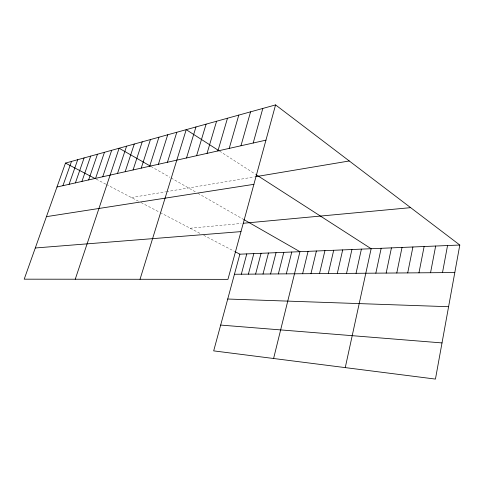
<?xml version="1.0" encoding="UTF-8"?>
<svg xmlns="http://www.w3.org/2000/svg" width="484" height="484" viewBox="0 0 484 484"><rect width="100%" height="100%" fill="white"/><g stroke="black" fill="none" stroke-linecap="round" stroke-linejoin="round"><path stroke-width="0.36" stroke-dasharray="2.42 1.81" d="M131.46 197.551L165.637 191.815M166.375 191.688L254.36 176.914M190.176 228.224L241.201 223.463M96.231 179.153L105.706 184.095M106.359 184.44L139.102 201.544M141.001 202.536L159.593 212.246M160.234 212.585L201.029 233.893M203.703 235.291L234.389 251.317M150.935 166.442L169.89 177.283M171.148 178.003L195.99 192.215M197.841 193.273L243.059 219.143M219.512 151.093L255.352 174.173"/><path stroke-width="0.73" d="M459.8 245.031L435.443 379.087L213.68 350.876L239.882 254.185L459.8 245.031L275.571 104.913L65.479 163.09L24.2 279.177L227.94 279.359L275.571 104.913M442.491 272.637L447.549 245.545M430.548 272.734L435.661 246.041M418.962 272.825L424.123 246.519M407.709 272.909L412.912 246.985M396.783 272.994L402.029 247.439M386.165 273.079L391.447 247.881M375.844 273.157L381.156 248.304M345.255 367.61L371.149 248.722L255.988 174.579M356.042 273.315L361.409 249.127M346.544 273.387L351.929 249.526M337.294 273.46L342.696 249.907M328.285 273.533L333.7 250.282M319.507 273.599L324.939 250.645M310.958 273.666L316.397 251.002M302.615 273.732L308.066 251.347M273.593 358.493L299.941 251.686L243.682 219.5M286.316 273.859L291.773 252.025M278.354 273.92L283.812 252.358M270.58 273.98L276.043 252.678M263.006 274.041L268.463 252.999M255.606 274.095L261.064 253.307M248.383 274.156L253.834 253.604M241.328 274.21L246.779 253.9M253.199 143.016L262.818 108.446M240.965 145.757L250.567 111.84M229.21 148.394L238.793 115.095M217.915 150.929L227.474 118.235M207.049 153.361L216.578 121.248M196.595 155.709L206.087 124.158M186.522 157.966L195.972 126.953M140.033 279.28L186.219 129.658L218.907 150.706M167.44 162.243L176.805 132.265M158.395 164.276L167.718 134.782M149.665 166.23L158.933 137.214M141.225 168.123L150.439 139.561M133.064 169.951L142.229 141.836M125.168 171.723L134.28 144.038M117.527 173.435L126.578 146.174M75.25 279.22L119.118 148.237L150.318 166.085M102.735 176.751L111.677 150.3M95.584 178.36L104.459 152.297M88.651 179.915L97.465 154.233M81.929 181.421L90.683 156.108M75.407 182.879L84.101 157.935M69.085 184.301L77.712 159.702M62.938 185.674L71.511 161.42M56.973 187.018L265.952 140.154M255.746 176.678L349.273 160.972M46.434 216.657L253.888 184.325M243.41 223.257L410.656 207.654M35.296 247.983L240.971 231.618M234.444 274.265L454.803 272.54M227.728 299.027L448.595 306.711M220.674 325.073L442.013 342.92M65.479 163.09L94.973 178.493M235 251.638L239.882 254.185"/></g></svg>
